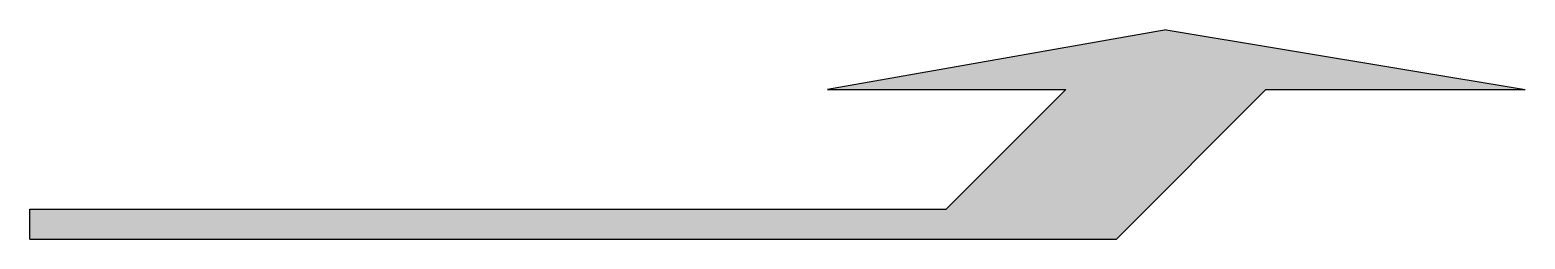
# Model space of a CAD drawing. Extents: x 127.72 to 135.22, y 372.54 to 373.59.
import ezdxf

# ---------------------------------------------------------------- set-up
doc = ezdxf.new("R2010")
doc.units = 0

msp = doc.modelspace()

# ---------------------------------------------------------------- hatches: boundary and pattern name
msp.add_hatch(color=256).paths.add_polyline_path([(133.4162, 373.5934), (131.7162, 373.2934), (132.9121, 373.2934), (132.3121, 372.6934), (127.7162, 372.6934), (127.7162, 372.5434), (133.1662, 372.5434), (133.9162, 373.2934), (135.2162, 373.2934)])

# ---------------------------------------------------------------- linework, layer by layer
for p, q in [((133.4162, 373.5934), (131.7162, 373.2934)), ((133.4162, 373.5934), (135.2162, 373.2934)), ((131.7162, 373.2934), (132.9121, 373.2934)), ((132.9121, 373.2934), (132.3121, 372.6934)), ((133.9162, 373.2934), (133.1662, 372.5434)), ((133.9162, 373.2934), (135.2162, 373.2934)), ((127.7162, 372.6934), (132.3121, 372.6934)), ((127.7162, 372.5434), (127.7162, 372.6934)), ((127.7162, 372.5434), (133.1662, 372.5434))]:
    msp.add_line(p, q)

doc.saveas('drawing.dxf')
